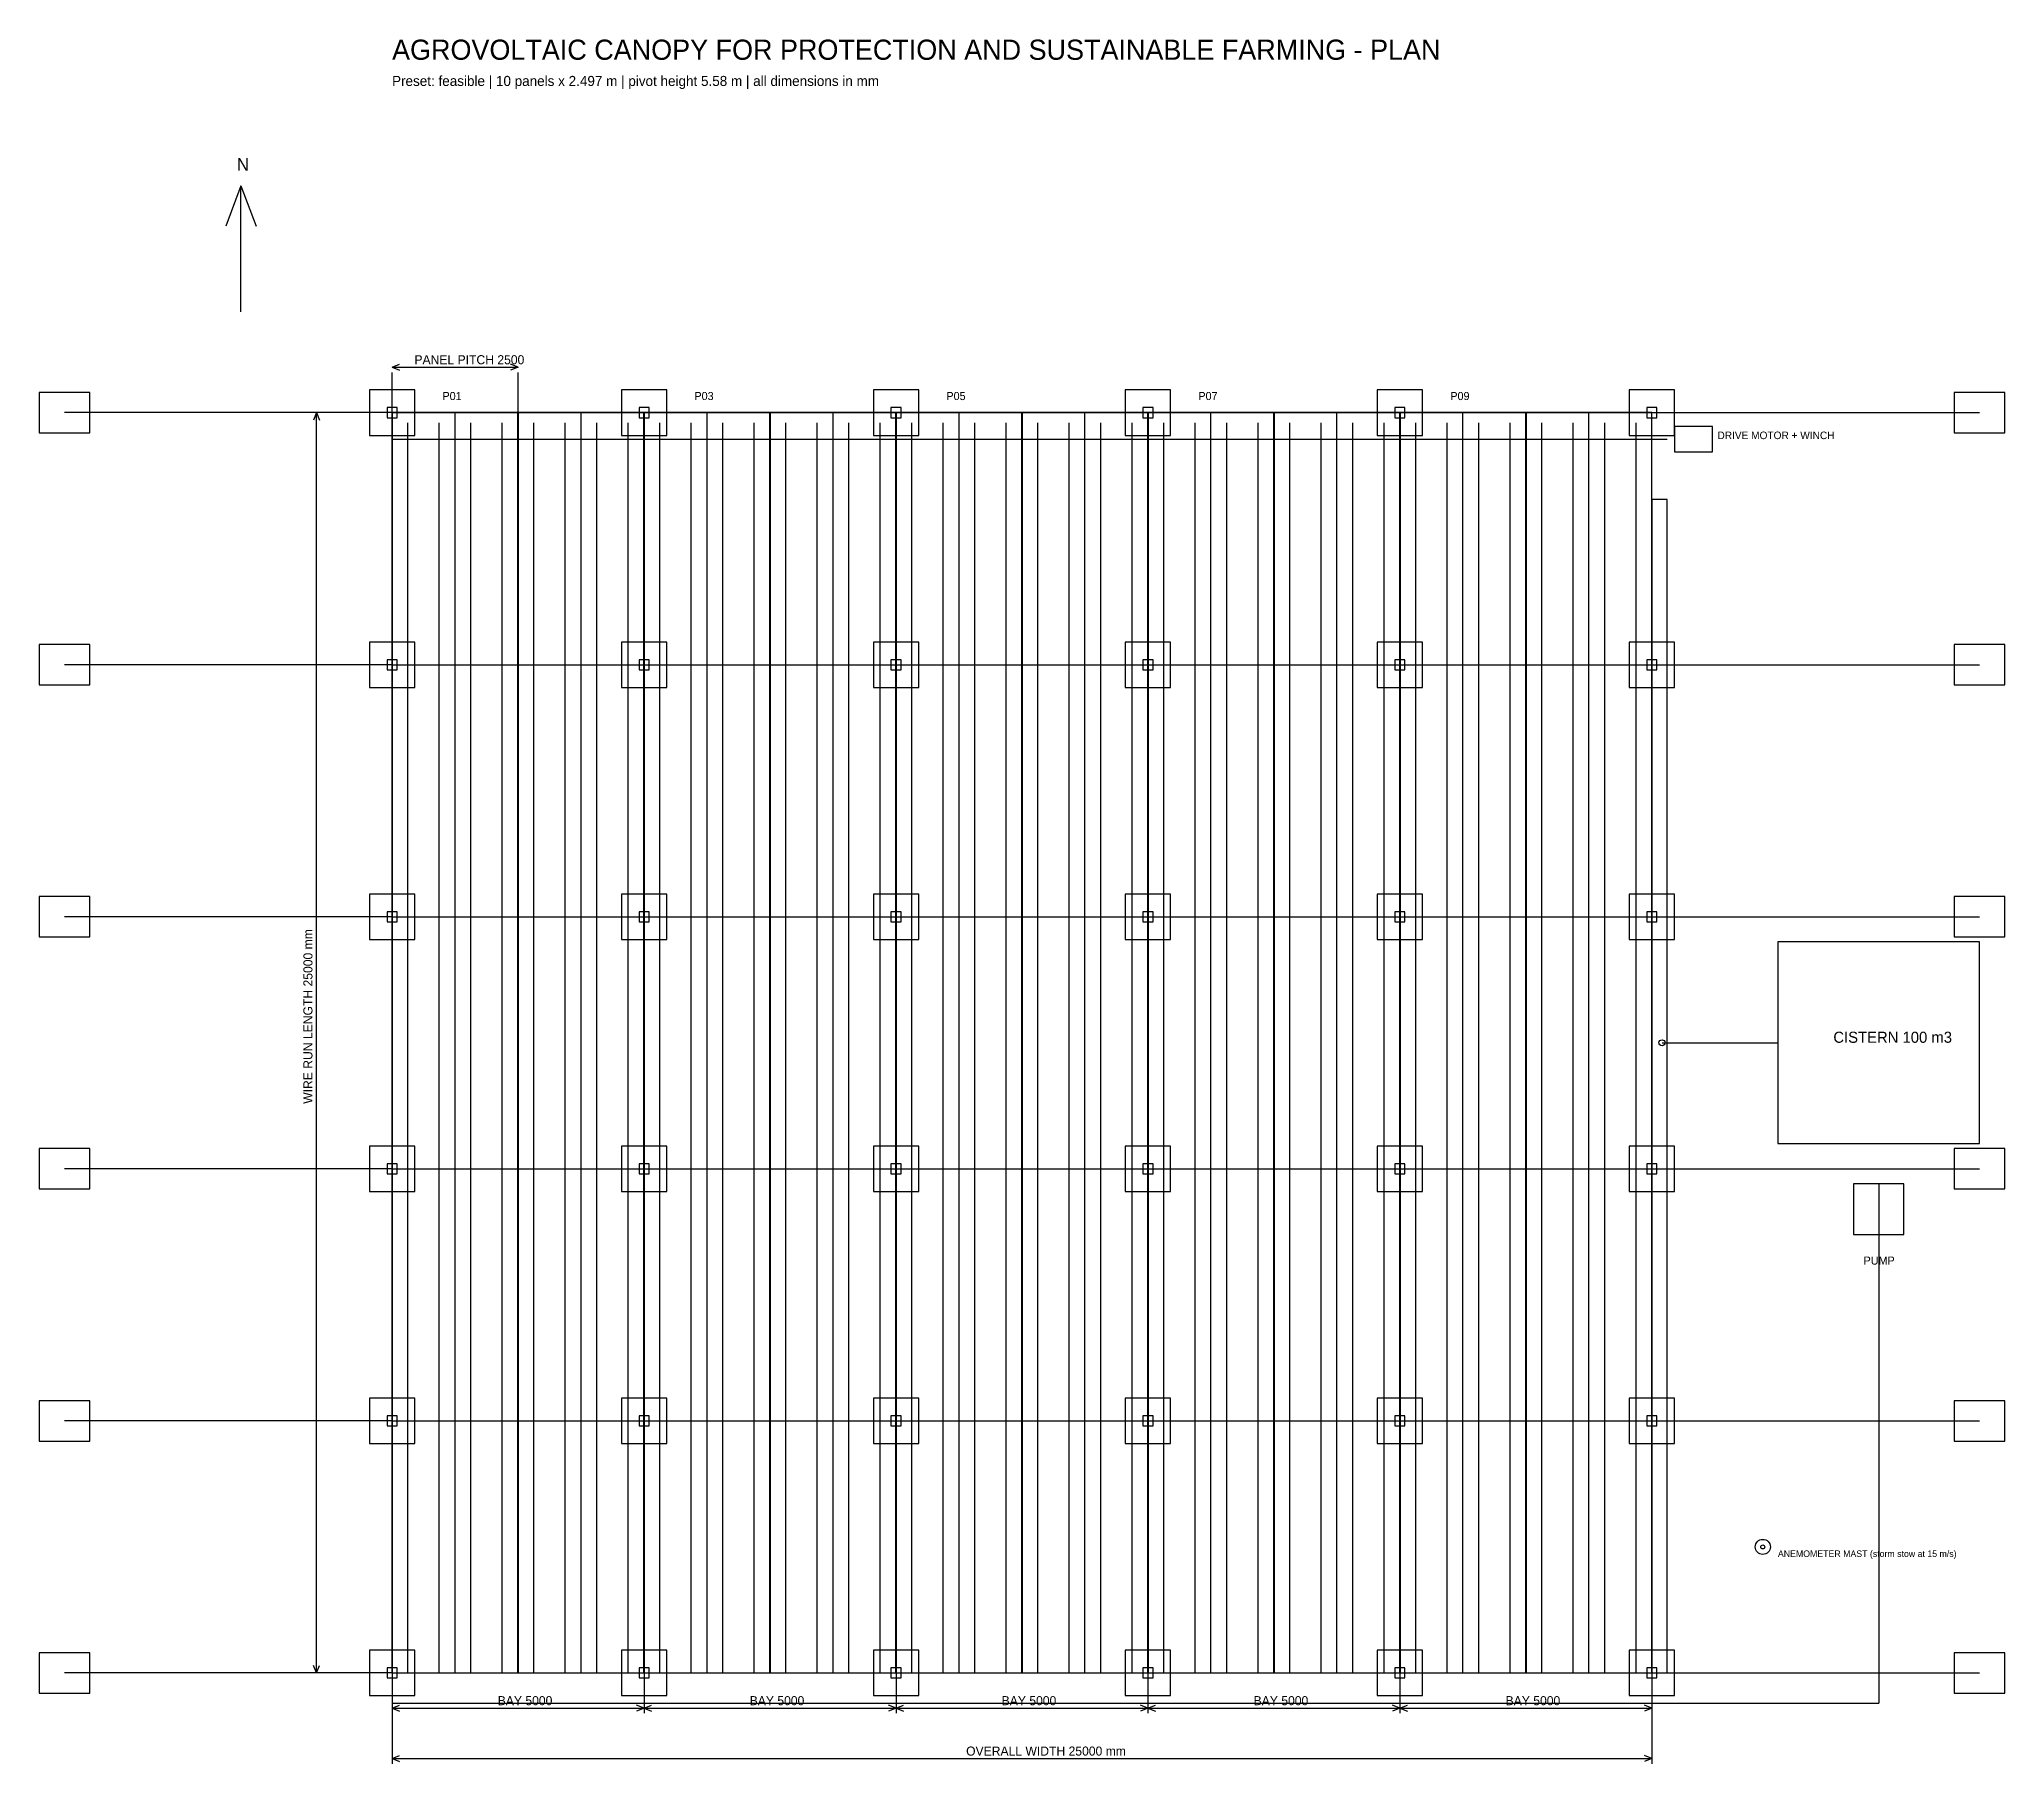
# Model space of a CAD drawing. Header units: millimetres. Extents: x -19500 to 19500, y -14300 to 19906.
import ezdxf

# ---------------------------------------------------------------- set-up
doc = ezdxf.new("R2010")
doc.units = ezdxf.units.MM
for name, color, linetype in [('CROP', 94, 'CONTINUOUS'), ('DIM', 2, 'CONTINUOUS'), ('DRIVE', 1, 'CONTINUOUS'), ('HIDDEN', 8, 'CONTINUOUS'), ('PANELS', 5, 'CONTINUOUS'), ('SITE', 8, 'CONTINUOUS'), ('STRUCT', 7, 'CONTINUOUS'), ('TEXT', 7, 'CONTINUOUS'), ('WATER', 4, 'CONTINUOUS'), ('WIRES', 3, 'CONTINUOUS')]:
    doc.layers.add(name, color=color, linetype=linetype)

msp = doc.modelspace()

# ---------------------------------------------------------------- linework, layer by layer
at = {"layer": 'CROP'}
for p, q in [((-12187.5, -12500), (-12187.5, 12300)), ((-11562.5, -12500), (-11562.5, 12300)), ((-10937.5, -12500), (-10937.5, 12300)), ((-10312.5, -12500), (-10312.5, 12300)), ((-9687.5, -12500), (-9687.5, 12300)), ((-9062.5, -12500), (-9062.5, 12300)), ((-8437.5, -12500), (-8437.5, 12300)), ((-7812.5, -12500), (-7812.5, 12300)), ((-7187.5, -12500), (-7187.5, 12300)), ((-6562.5, -12500), (-6562.5, 12300)), ((-5937.5, -12500), (-5937.5, 12300)), ((-5312.5, -12500), (-5312.5, 12300)), ((-4687.5, -12500), (-4687.5, 12300)), ((-4062.5, -12500), (-4062.5, 12300)), ((-3437.5, -12500), (-3437.5, 12300)), ((-2812.5, -12500), (-2812.5, 12300)), ((-2187.5, -12500), (-2187.5, 12300)), ((-1562.5, -12500), (-1562.5, 12300)), ((-937.5, -12500), (-937.5, 12300)), ((-312.5, -12500), (-312.5, 12300)), ((312.5, -12500), (312.5, 12300)), ((937.5, -12500), (937.5, 12300)), ((1562.5, -12500), (1562.5, 12300)), ((2187.5, -12500), (2187.5, 12300)), ((2812.5, -12500), (2812.5, 12300)), ((3437.5, -12500), (3437.5, 12300)), ((4062.5, -12500), (4062.5, 12300)), ((4687.5, -12500), (4687.5, 12300)), ((5312.5, -12500), (5312.5, 12300)), ((5937.5, -12500), (5937.5, 12300)), ((6562.5, -12500), (6562.5, 12300)), ((7187.5, -12500), (7187.5, 12300)), ((7812.5, -12500), (7812.5, 12300)), ((8437.5, -12500), (8437.5, 12300)), ((9062.5, -12500), (9062.5, 12300)), ((9687.5, -12500), (9687.5, 12300)), ((10312.5, -12500), (10312.5, 12300)), ((10937.5, -12500), (10937.5, 12300)), ((11562.5, -12500), (11562.5, 12300)), ((12187.5, -12500), (12187.5, 12300))]:
    msp.add_line(p, q, dxfattribs=at)
at = {"layer": 'DIM'}
for p, q in [((-12500, 13400), (-12350, 13460)), ((-12500, 13400), (-10000, 13400)), ((-12500, 13400), (-12350, 13340)), ((-12500, 12500), (-12500, 13300)), ((-10000, 13400), (-10150, 13460)), ((-10000, 13400), (-10150, 13340)), ((-10000, 12500), (-10000, 13300)), ((-12500, 12500), (-14100, 12500)), ((-14000, 12500), (-14060, 12350)), ((-14000, -12500), (-14000, 12500)), ((-14000, 12500), (-13940, 12350)), ((-14000, -12500), (-14060, -12350)), ((-14000, -12500), (-13940, -12350)), ((-12500, -12500), (-14100, -12500)), ((-12500, -12500), (-12500, -14300)), ((-12500, -12500), (-12500, -13300)), ((-7500, -12500), (-7500, -13300)), ((-7500, -12500), (-7500, -13300)), ((-2500, -12500), (-2500, -13300)), ((-2500, -12500), (-2500, -13300)), ((2500, -12500), (2500, -13300)), ((2500, -12500), (2500, -13300)), ((7500, -12500), (7500, -13300)), ((7500, -12500), (7500, -13300)), ((12500, -12500), (12500, -14300)), ((12500, -12500), (12500, -13300)), ((-12500, -13200), (-12350, -13140)), ((-12500, -13200), (-7500, -13200)), ((-12500, -13200), (-12350, -13260)), ((-7500, -13200), (-7650, -13140)), ((-7500, -13200), (-7650, -13260)), ((-7500, -13200), (-7350, -13140)), ((-7500, -13200), (-2500, -13200)), ((-7500, -13200), (-7350, -13260)), ((-2500, -13200), (-2650, -13140)), ((-2500, -13200), (-2650, -13260)), ((-2500, -13200), (-2350, -13140)), ((-2500, -13200), (2500, -13200)), ((-2500, -13200), (-2350, -13260)), ((2500, -13200), (2350, -13140)), ((2500, -13200), (2350, -13260)), ((2500, -13200), (2650, -13140)), ((2500, -13200), (7500, -13200)), ((2500, -13200), (2650, -13260)), ((7500, -13200), (7350, -13140)), ((7500, -13200), (7350, -13260)), ((7500, -13200), (7650, -13140)), ((7500, -13200), (12500, -13200)), ((7500, -13200), (7650, -13260)), ((12500, -13200), (12350, -13140)), ((12500, -13200), (12350, -13260)), ((-12500, -14200), (-12350, -14140)), ((-12500, -14200), (12500, -14200)), ((-12500, -14200), (-12350, -14260)), ((12500, -14200), (12350, -14140)), ((12500, -14200), (12350, -14260))]:
    msp.add_line(p, q, dxfattribs=at)
at = {"layer": 'DRIVE'}
for p, q in [((13700, 12225), (12950, 12225)), ((12950, 12225), (12950, 11725)), ((13700, 11725), (13700, 12225)), ((-12500, 11975), (12800, 11975)), ((12950, 11725), (13700, 11725))]:
    msp.add_line(p, q, dxfattribs=at)
for radius in [150, 40]:
    msp.add_circle((14700, -10000), radius, dxfattribs=at)
at = {"layer": 'HIDDEN'}
for p, q in [((-18500, 12900), (-19500, 12900)), ((-19500, 12900), (-19500, 12100)), ((-18500, 12100), (-18500, 12900)), ((-12050, 12950), (-12950, 12950)), ((-12950, 12950), (-12950, 12050)), ((-12050, 12050), (-12050, 12950)), ((-7050, 12950), (-7950, 12950)), ((-7950, 12950), (-7950, 12050)), ((-7050, 12050), (-7050, 12950)), ((-2050, 12950), (-2950, 12950)), ((-2950, 12950), (-2950, 12050)), ((-2050, 12050), (-2050, 12950)), ((2950, 12950), (2050, 12950)), ((2050, 12950), (2050, 12050)), ((2950, 12050), (2950, 12950)), ((7950, 12950), (7050, 12950)), ((7050, 12950), (7050, 12050)), ((7950, 12050), (7950, 12950)), ((12950, 12950), (12050, 12950)), ((12050, 12950), (12050, 12050)), ((12950, 12050), (12950, 12950)), ((19500, 12900), (18500, 12900)), ((18500, 12900), (18500, 12100)), ((19500, 12100), (19500, 12900)), ((-19500, 12100), (-18500, 12100)), ((18500, 12100), (19500, 12100)), ((-12950, 12050), (-12050, 12050)), ((-7950, 12050), (-7050, 12050)), ((-2950, 12050), (-2050, 12050)), ((2050, 12050), (2950, 12050)), ((7050, 12050), (7950, 12050)), ((12050, 12050), (12950, 12050)), ((-18500, 7900), (-19500, 7900)), ((-19500, 7900), (-19500, 7100)), ((-18500, 7100), (-18500, 7900)), ((-12050, 7950), (-12950, 7950)), ((-12950, 7950), (-12950, 7050)), ((-12050, 7050), (-12050, 7950)), ((-7050, 7950), (-7950, 7950)), ((-7950, 7950), (-7950, 7050)), ((-7050, 7050), (-7050, 7950)), ((-2050, 7950), (-2950, 7950)), ((-2950, 7950), (-2950, 7050)), ((-2050, 7050), (-2050, 7950)), ((2950, 7950), (2050, 7950)), ((2050, 7950), (2050, 7050)), ((2950, 7050), (2950, 7950)), ((7950, 7950), (7050, 7950)), ((7050, 7950), (7050, 7050)), ((7950, 7050), (7950, 7950)), ((12950, 7950), (12050, 7950)), ((12050, 7950), (12050, 7050)), ((12950, 7050), (12950, 7950)), ((19500, 7900), (18500, 7900)), ((18500, 7900), (18500, 7100)), ((19500, 7100), (19500, 7900)), ((-19500, 7100), (-18500, 7100)), ((-12950, 7050), (-12050, 7050)), ((-7950, 7050), (-7050, 7050)), ((-2950, 7050), (-2050, 7050)), ((2050, 7050), (2950, 7050)), ((7050, 7050), (7950, 7050)), ((12050, 7050), (12950, 7050)), ((18500, 7100), (19500, 7100)), ((-18500, 2900), (-19500, 2900)), ((-19500, 2900), (-19500, 2100)), ((-18500, 2100), (-18500, 2900)), ((-12050, 2950), (-12950, 2950)), ((-12950, 2950), (-12950, 2050)), ((-12050, 2050), (-12050, 2950)), ((-7050, 2950), (-7950, 2950)), ((-7950, 2950), (-7950, 2050)), ((-7050, 2050), (-7050, 2950)), ((-2050, 2950), (-2950, 2950)), ((-2950, 2950), (-2950, 2050)), ((-2050, 2050), (-2050, 2950)), ((2950, 2950), (2050, 2950)), ((2050, 2950), (2050, 2050)), ((2950, 2050), (2950, 2950)), ((7950, 2950), (7050, 2950)), ((7050, 2950), (7050, 2050)), ((7950, 2050), (7950, 2950)), ((12950, 2950), (12050, 2950)), ((12050, 2950), (12050, 2050)), ((12950, 2050), (12950, 2950)), ((19500, 2900), (18500, 2900)), ((18500, 2900), (18500, 2100)), ((19500, 2100), (19500, 2900)), ((-19500, 2100), (-18500, 2100)), ((-12950, 2050), (-12050, 2050)), ((-7950, 2050), (-7050, 2050)), ((-2950, 2050), (-2050, 2050)), ((2050, 2050), (2950, 2050)), ((7050, 2050), (7950, 2050)), ((12050, 2050), (12950, 2050)), ((18500, 2100), (19500, 2100)), ((-18500, -2100), (-19500, -2100)), ((-19500, -2100), (-19500, -2900)), ((-18500, -2900), (-18500, -2100)), ((-12050, -2050), (-12950, -2050)), ((-12950, -2050), (-12950, -2950)), ((-12050, -2950), (-12050, -2050)), ((-7050, -2050), (-7950, -2050)), ((-7950, -2050), (-7950, -2950)), ((-7050, -2950), (-7050, -2050)), ((-2050, -2050), (-2950, -2050)), ((-2950, -2050), (-2950, -2950)), ((-2050, -2950), (-2050, -2050)), ((2950, -2050), (2050, -2050)), ((2050, -2050), (2050, -2950)), ((2950, -2950), (2950, -2050)), ((7950, -2050), (7050, -2050)), ((7050, -2050), (7050, -2950)), ((7950, -2950), (7950, -2050)), ((12950, -2050), (12050, -2050)), ((12050, -2050), (12050, -2950)), ((12950, -2950), (12950, -2050)), ((19500, -2100), (18500, -2100)), ((18500, -2100), (18500, -2900)), ((19500, -2900), (19500, -2100)), ((-19500, -2900), (-18500, -2900)), ((-12950, -2950), (-12050, -2950)), ((-7950, -2950), (-7050, -2950)), ((-2950, -2950), (-2050, -2950)), ((2050, -2950), (2950, -2950)), ((7050, -2950), (7950, -2950)), ((12050, -2950), (12950, -2950)), ((18500, -2900), (19500, -2900)), ((-18500, -7100), (-19500, -7100)), ((-19500, -7100), (-19500, -7900)), ((-18500, -7900), (-18500, -7100)), ((-12050, -7050), (-12950, -7050)), ((-12950, -7050), (-12950, -7950)), ((-12050, -7950), (-12050, -7050)), ((-7050, -7050), (-7950, -7050)), ((-7950, -7050), (-7950, -7950)), ((-7050, -7950), (-7050, -7050)), ((-2050, -7050), (-2950, -7050)), ((-2950, -7050), (-2950, -7950)), ((-2050, -7950), (-2050, -7050)), ((2950, -7050), (2050, -7050)), ((2050, -7050), (2050, -7950)), ((2950, -7950), (2950, -7050)), ((7950, -7050), (7050, -7050)), ((7050, -7050), (7050, -7950)), ((7950, -7950), (7950, -7050)), ((12950, -7050), (12050, -7050)), ((12050, -7050), (12050, -7950)), ((12950, -7950), (12950, -7050)), ((19500, -7100), (18500, -7100)), ((18500, -7100), (18500, -7900)), ((19500, -7900), (19500, -7100)), ((-19500, -7900), (-18500, -7900)), ((-12950, -7950), (-12050, -7950)), ((-7950, -7950), (-7050, -7950)), ((-2950, -7950), (-2050, -7950)), ((2050, -7950), (2950, -7950)), ((7050, -7950), (7950, -7950)), ((12050, -7950), (12950, -7950)), ((18500, -7900), (19500, -7900)), ((-12050, -12050), (-12950, -12050)), ((-12950, -12050), (-12950, -12950)), ((-12050, -12950), (-12050, -12050)), ((-7050, -12050), (-7950, -12050)), ((-7950, -12050), (-7950, -12950)), ((-7050, -12950), (-7050, -12050)), ((-2050, -12050), (-2950, -12050)), ((-2950, -12050), (-2950, -12950)), ((-2050, -12950), (-2050, -12050)), ((2950, -12050), (2050, -12050)), ((2050, -12050), (2050, -12950)), ((2950, -12950), (2950, -12050)), ((7950, -12050), (7050, -12050)), ((7050, -12050), (7050, -12950)), ((7950, -12950), (7950, -12050)), ((12950, -12050), (12050, -12050)), ((12050, -12050), (12050, -12950)), ((12950, -12950), (12950, -12050)), ((-18500, -12100), (-19500, -12100)), ((-19500, -12100), (-19500, -12900)), ((-18500, -12900), (-18500, -12100)), ((19500, -12100), (18500, -12100)), ((18500, -12100), (18500, -12900)), ((19500, -12900), (19500, -12100)), ((-19500, -12900), (-18500, -12900)), ((-12950, -12950), (-12050, -12950)), ((-7950, -12950), (-7050, -12950)), ((-2950, -12950), (-2050, -12950)), ((2050, -12950), (2950, -12950)), ((7050, -12950), (7950, -12950)), ((12050, -12950), (12950, -12950)), ((18500, -12900), (19500, -12900))]:
    msp.add_line(p, q, dxfattribs=at)
at = {"layer": 'PANELS'}
for p, q in [((-10001.5, 12500), (-12498.5, 12500)), ((-12498.5, 12500), (-12498.5, -12500)), ((-11250, -12500), (-11250, 12500)), ((-10001.5, -12500), (-10001.5, 12500)), ((-7501.5, 12500), (-9998.5, 12500)), ((-9998.5, 12500), (-9998.5, -12500)), ((-8750, -12500), (-8750, 12500)), ((-7501.5, -12500), (-7501.5, 12500)), ((-5001.5, 12500), (-7498.5, 12500)), ((-7498.5, 12500), (-7498.5, -12500)), ((-6250, -12500), (-6250, 12500)), ((-5001.5, -12500), (-5001.5, 12500)), ((-2501.5, 12500), (-4998.5, 12500)), ((-4998.5, 12500), (-4998.5, -12500)), ((-3750, -12500), (-3750, 12500)), ((-2501.5, -12500), (-2501.5, 12500)), ((-1.5, 12500), (-2498.5, 12500)), ((-2498.5, 12500), (-2498.5, -12500)), ((-1250, -12500), (-1250, 12500)), ((-1.5, -12500), (-1.5, 12500)), ((2498.5, 12500), (1.5, 12500)), ((1.5, 12500), (1.5, -12500)), ((1250, -12500), (1250, 12500)), ((2498.5, -12500), (2498.5, 12500)), ((4998.5, 12500), (2501.5, 12500)), ((2501.5, 12500), (2501.5, -12500)), ((3750, -12500), (3750, 12500)), ((4998.5, -12500), (4998.5, 12500)), ((7498.5, 12500), (5001.5, 12500)), ((5001.5, 12500), (5001.5, -12500)), ((6250, -12500), (6250, 12500)), ((7498.5, -12500), (7498.5, 12500)), ((9998.5, 12500), (7501.5, 12500)), ((7501.5, 12500), (7501.5, -12500)), ((8750, -12500), (8750, 12500)), ((9998.5, -12500), (9998.5, 12500)), ((12498.5, 12500), (10001.5, 12500)), ((10001.5, 12500), (10001.5, -12500)), ((11250, -12500), (11250, 12500)), ((12498.5, -12500), (12498.5, 12500)), ((-12498.5, -12500), (-10001.5, -12500)), ((-9998.5, -12500), (-7501.5, -12500)), ((-7498.5, -12500), (-5001.5, -12500)), ((-4998.5, -12500), (-2501.5, -12500)), ((-2498.5, -12500), (-1.5, -12500)), ((1.5, -12500), (2498.5, -12500)), ((2501.5, -12500), (4998.5, -12500)), ((5001.5, -12500), (7498.5, -12500)), ((7501.5, -12500), (9998.5, -12500)), ((10001.5, -12500), (12498.5, -12500))]:
    msp.add_line(p, q, dxfattribs=at)
at = {"layer": 'SITE'}
for p, q in [((12500, 12500), (-12500, 12500)), ((-12500, 12500), (-12500, -12500)), ((12500, -12500), (12500, 12500)), ((-12500, -12500), (12500, -12500))]:
    msp.add_line(p, q, dxfattribs=at)
at = {"layer": 'STRUCT'}
for p, q in [((-12400, 12600), (-12600, 12600)), ((-12600, 12600), (-12600, 12400)), ((-12400, 12400), (-12400, 12600)), ((-7400, 12600), (-7600, 12600)), ((-7600, 12600), (-7600, 12400)), ((-7400, 12400), (-7400, 12600)), ((-2400, 12600), (-2600, 12600)), ((-2600, 12600), (-2600, 12400)), ((-2400, 12400), (-2400, 12600)), ((2600, 12600), (2400, 12600)), ((2400, 12600), (2400, 12400)), ((2600, 12400), (2600, 12600)), ((7600, 12600), (7400, 12600)), ((7400, 12600), (7400, 12400)), ((7600, 12400), (7600, 12600)), ((12600, 12600), (12400, 12600)), ((12400, 12600), (12400, 12400)), ((12600, 12400), (12600, 12600)), ((-12600, 12400), (-12400, 12400)), ((-7600, 12400), (-7400, 12400)), ((-2600, 12400), (-2400, 12400)), ((2400, 12400), (2600, 12400)), ((7400, 12400), (7600, 12400)), ((12400, 12400), (12600, 12400)), ((-12400, 7600), (-12600, 7600)), ((-12600, 7600), (-12600, 7400)), ((-12400, 7400), (-12400, 7600)), ((-7400, 7600), (-7600, 7600)), ((-7600, 7600), (-7600, 7400)), ((-7400, 7400), (-7400, 7600)), ((-2400, 7600), (-2600, 7600)), ((-2600, 7600), (-2600, 7400)), ((-2400, 7400), (-2400, 7600)), ((2600, 7600), (2400, 7600)), ((2400, 7600), (2400, 7400)), ((2600, 7400), (2600, 7600)), ((7600, 7600), (7400, 7600)), ((7400, 7600), (7400, 7400)), ((7600, 7400), (7600, 7600)), ((12600, 7600), (12400, 7600)), ((12400, 7600), (12400, 7400)), ((12600, 7400), (12600, 7600)), ((-12600, 7400), (-12400, 7400)), ((-7600, 7400), (-7400, 7400)), ((-2600, 7400), (-2400, 7400)), ((2400, 7400), (2600, 7400)), ((7400, 7400), (7600, 7400)), ((12400, 7400), (12600, 7400)), ((-12400, 2600), (-12600, 2600)), ((-12600, 2600), (-12600, 2400)), ((-12600, 2400), (-12400, 2400)), ((-12400, 2400), (-12400, 2600)), ((-7400, 2600), (-7600, 2600)), ((-7600, 2600), (-7600, 2400)), ((-7600, 2400), (-7400, 2400)), ((-7400, 2400), (-7400, 2600)), ((-2400, 2600), (-2600, 2600)), ((-2600, 2600), (-2600, 2400)), ((-2600, 2400), (-2400, 2400)), ((-2400, 2400), (-2400, 2600)), ((2600, 2600), (2400, 2600)), ((2400, 2600), (2400, 2400)), ((2400, 2400), (2600, 2400)), ((2600, 2400), (2600, 2600)), ((7600, 2600), (7400, 2600)), ((7400, 2600), (7400, 2400)), ((7400, 2400), (7600, 2400)), ((7600, 2400), (7600, 2600)), ((12600, 2600), (12400, 2600)), ((12400, 2600), (12400, 2400)), ((12400, 2400), (12600, 2400)), ((12600, 2400), (12600, 2600)), ((-12400, -2400), (-12600, -2400)), ((-12600, -2400), (-12600, -2600)), ((-12600, -2600), (-12400, -2600)), ((-12400, -2600), (-12400, -2400)), ((-7400, -2400), (-7600, -2400)), ((-7600, -2400), (-7600, -2600)), ((-7600, -2600), (-7400, -2600)), ((-7400, -2600), (-7400, -2400)), ((-2400, -2400), (-2600, -2400)), ((-2600, -2400), (-2600, -2600)), ((-2600, -2600), (-2400, -2600)), ((-2400, -2600), (-2400, -2400)), ((2600, -2400), (2400, -2400)), ((2400, -2400), (2400, -2600)), ((2400, -2600), (2600, -2600)), ((2600, -2600), (2600, -2400)), ((7600, -2400), (7400, -2400)), ((7400, -2400), (7400, -2600)), ((7400, -2600), (7600, -2600)), ((7600, -2600), (7600, -2400)), ((12600, -2400), (12400, -2400)), ((12400, -2400), (12400, -2600)), ((12400, -2600), (12600, -2600)), ((12600, -2600), (12600, -2400)), ((-12400, -7400), (-12600, -7400)), ((-12600, -7400), (-12600, -7600)), ((-12400, -7600), (-12400, -7400)), ((-7400, -7400), (-7600, -7400)), ((-7600, -7400), (-7600, -7600)), ((-7400, -7600), (-7400, -7400)), ((-2400, -7400), (-2600, -7400)), ((-2600, -7400), (-2600, -7600)), ((-2400, -7600), (-2400, -7400)), ((2600, -7400), (2400, -7400)), ((2400, -7400), (2400, -7600)), ((2600, -7600), (2600, -7400)), ((7600, -7400), (7400, -7400)), ((7400, -7400), (7400, -7600)), ((7600, -7600), (7600, -7400)), ((12600, -7400), (12400, -7400)), ((12400, -7400), (12400, -7600)), ((12600, -7600), (12600, -7400)), ((-12600, -7600), (-12400, -7600)), ((-7600, -7600), (-7400, -7600)), ((-2600, -7600), (-2400, -7600)), ((2400, -7600), (2600, -7600)), ((7400, -7600), (7600, -7600)), ((12400, -7600), (12600, -7600)), ((-12400, -12400), (-12600, -12400)), ((-12600, -12400), (-12600, -12600)), ((-12400, -12600), (-12400, -12400)), ((-7400, -12400), (-7600, -12400)), ((-7600, -12400), (-7600, -12600)), ((-7400, -12600), (-7400, -12400)), ((-2400, -12400), (-2600, -12400)), ((-2600, -12400), (-2600, -12600)), ((-2400, -12600), (-2400, -12400)), ((2600, -12400), (2400, -12400)), ((2400, -12400), (2400, -12600)), ((2600, -12600), (2600, -12400)), ((7600, -12400), (7400, -12400)), ((7400, -12400), (7400, -12600)), ((7600, -12600), (7600, -12400)), ((12600, -12400), (12400, -12400)), ((12400, -12400), (12400, -12600)), ((12600, -12600), (12600, -12400)), ((-12600, -12600), (-12400, -12600)), ((-7600, -12600), (-7400, -12600)), ((-2600, -12600), (-2400, -12600)), ((2400, -12600), (2600, -12600)), ((7400, -12600), (7600, -12600)), ((12400, -12600), (12600, -12600))]:
    msp.add_line(p, q, dxfattribs=at)
at = {"layer": 'TEXT'}
for p, q in [((-15500, 17000), (-15800, 16200)), ((-15500, 14500), (-15500, 17000)), ((-15500, 17000), (-15200, 16200))]:
    msp.add_line(p, q, dxfattribs=at)
at = {"layer": 'WATER'}
for p, q in [((12800, 10775), (12500, 10775)), ((12500, 10775), (12500, -12500)), ((12800, -12500), (12800, 10775)), ((19000, 2000), (15000, 2000)), ((15000, 2000), (15000, -2000)), ((19000, -2000), (19000, 2000)), ((12700, 0), (15000, 0)), ((15000, -2000), (19000, -2000)), ((17500, -2800), (16500, -2800)), ((16500, -2800), (16500, -3800)), ((17000, -2800), (17000, -13100)), ((17500, -3800), (17500, -2800)), ((16500, -3800), (17500, -3800)), ((12500, -12500), (12800, -12500)), ((-12500, -13100), (17000, -13100))]:
    msp.add_line(p, q, dxfattribs=at)
msp.add_circle((12700, 0), 60, dxfattribs=at)
at = {"layer": 'WIRES'}
for p, q in [((-12500, 12500), (-19000, 12500)), ((-12500, 12500), (12500, 12500)), ((-12500, -12500), (-12500, 12500)), ((-7500, -12500), (-7500, 12500)), ((-2500, -12500), (-2500, 12500)), ((2500, -12500), (2500, 12500)), ((7500, -12500), (7500, 12500)), ((12500, -12500), (12500, 12500)), ((12500, 12500), (19000, 12500)), ((-12500, 7500), (-19000, 7500)), ((-12500, 7500), (12500, 7500)), ((12500, 7500), (19000, 7500)), ((-12500, 2500), (-19000, 2500)), ((-12500, 2500), (12500, 2500)), ((12500, 2500), (19000, 2500)), ((-12500, -2500), (-19000, -2500)), ((-12500, -2500), (12500, -2500)), ((12500, -2500), (19000, -2500)), ((-12500, -7500), (-19000, -7500)), ((-12500, -7500), (12500, -7500)), ((12500, -7500), (19000, -7500)), ((-12500, -12500), (-19000, -12500)), ((-12500, -12500), (12500, -12500)), ((12500, -12500), (19000, -12500))]:
    msp.add_line(p, q, dxfattribs=at)

# ---------------------------------------------------------------- texts
at = {"layer": 'DIM'}
for s, p in [('PANEL PITCH 2500', (-12056.4, 13460)), ('BAY 5000', (-10403.2, -13140)), ('BAY 5000', (-5403.2, -13140)), ('BAY 5000', (-403.2, -13140)), ('BAY 5000', (4596.8, -13140)), ('BAY 5000', (9596.8, -13140)), ('OVERALL WIDTH 25000 mm', (-1108.8, -14140))]:
    msp.add_text(s, height=180, dxfattribs=at).set_placement(p)
msp.add_text('WIRE RUN LENGTH 25000 mm', height=180, rotation=90, dxfattribs=at).set_placement((-14080, -1209.6))
at = {"layer": 'TEXT'}
for s, height, p in [('AGROVOLTAIC CANOPY FOR PROTECTION AND SUSTAINABLE FARMING - PLAN', 400, (-12500, 19500)), ('Preset: feasible | 10 panels x 2.497 m | pivot height 5.58 m | all dimensions in mm', 200, (-12500, 18980)), ('N', 250, (-15580, 17300)), ('P01', 160, (-11500, 12750)), ('P03', 160, (-6500, 12750)), ('P05', 160, (-1500, 12750)), ('P07', 160, (3500, 12750)), ('P09', 160, (8500, 12750)), ('DRIVE MOTOR + WINCH', 150, (13800, 11975)), ('ANEMOMETER MAST (storm stow at 15 m/s)', 130, (15000, -10200))]:
    msp.add_text(s, height=height, dxfattribs=at).set_placement(p)
at = {"layer": 'WATER'}
for s, height, p in [('CISTERN 100 m3', 220, (16100, 0)), ('PUMP', 160, (16700, -4400))]:
    msp.add_text(s, height=height, dxfattribs=at).set_placement(p)

doc.saveas('drawing.dxf')
